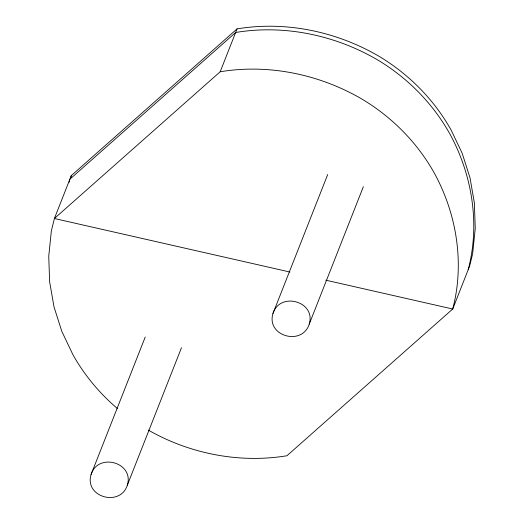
<?xml version="1.0" encoding="UTF-8"?>
<svg xmlns="http://www.w3.org/2000/svg" width="524" height="524" viewBox="0 0 524 524"><rect width="100%" height="100%" fill="white"/><g stroke="black" fill="none" stroke-linecap="round" stroke-linejoin="round"><path stroke-width="0.79" d="M145.22 337.043L91.084 474.469C84.102 497.256 120.396 507.291 127.352 485.132L181.487 347.7M127.352 485.132C134.34 462.345 98.04 452.31 91.084 474.469M327.703 174.531L272.971 313.476C265.982 336.264 302.283 346.292 309.232 324.14L363.368 186.708M309.232 324.14C316.221 301.352 279.921 291.318 272.971 313.476M69.116 182.319L69.875 179.221L235.643 32.488C284.093 24.412 334.862 35.036 377.169 59.644A195.203 182.837 21.5 0 1 449.716 133.646C472.222 174.675 480.233 224.213 468.181 269.729M70.76 177.806L71.29 175.619L237.064 28.886C285.508 20.809 336.284 31.433 378.59 56.042A195.203 182.837 21.5 0 1 451.131 130.05L462.201 153.322L469.995 177.747L474.371 202.919L475.255 228.392L472.641 253.74L469.602 266.127L452.71 309.016L286.936 455.749C239.606 463.557 189.839 453.836 148.272 430.066M71.29 175.619L54.398 218.508L51.359 230.894L48.745 256.243L49.629 281.716L54.005 306.881L61.799 331.312L72.869 354.584A195.203 182.837 21.5 0 0 117.442 408.582M289.87 272.015L54.398 218.508L220.172 71.775L237.064 28.886M220.172 71.775C268.616 63.699 319.391 74.323 361.698 98.931A195.203 182.837 21.5 0 1 434.239 172.933C456.745 213.962 464.755 263.507 452.71 309.016L325.79 280.176"/></g></svg>
